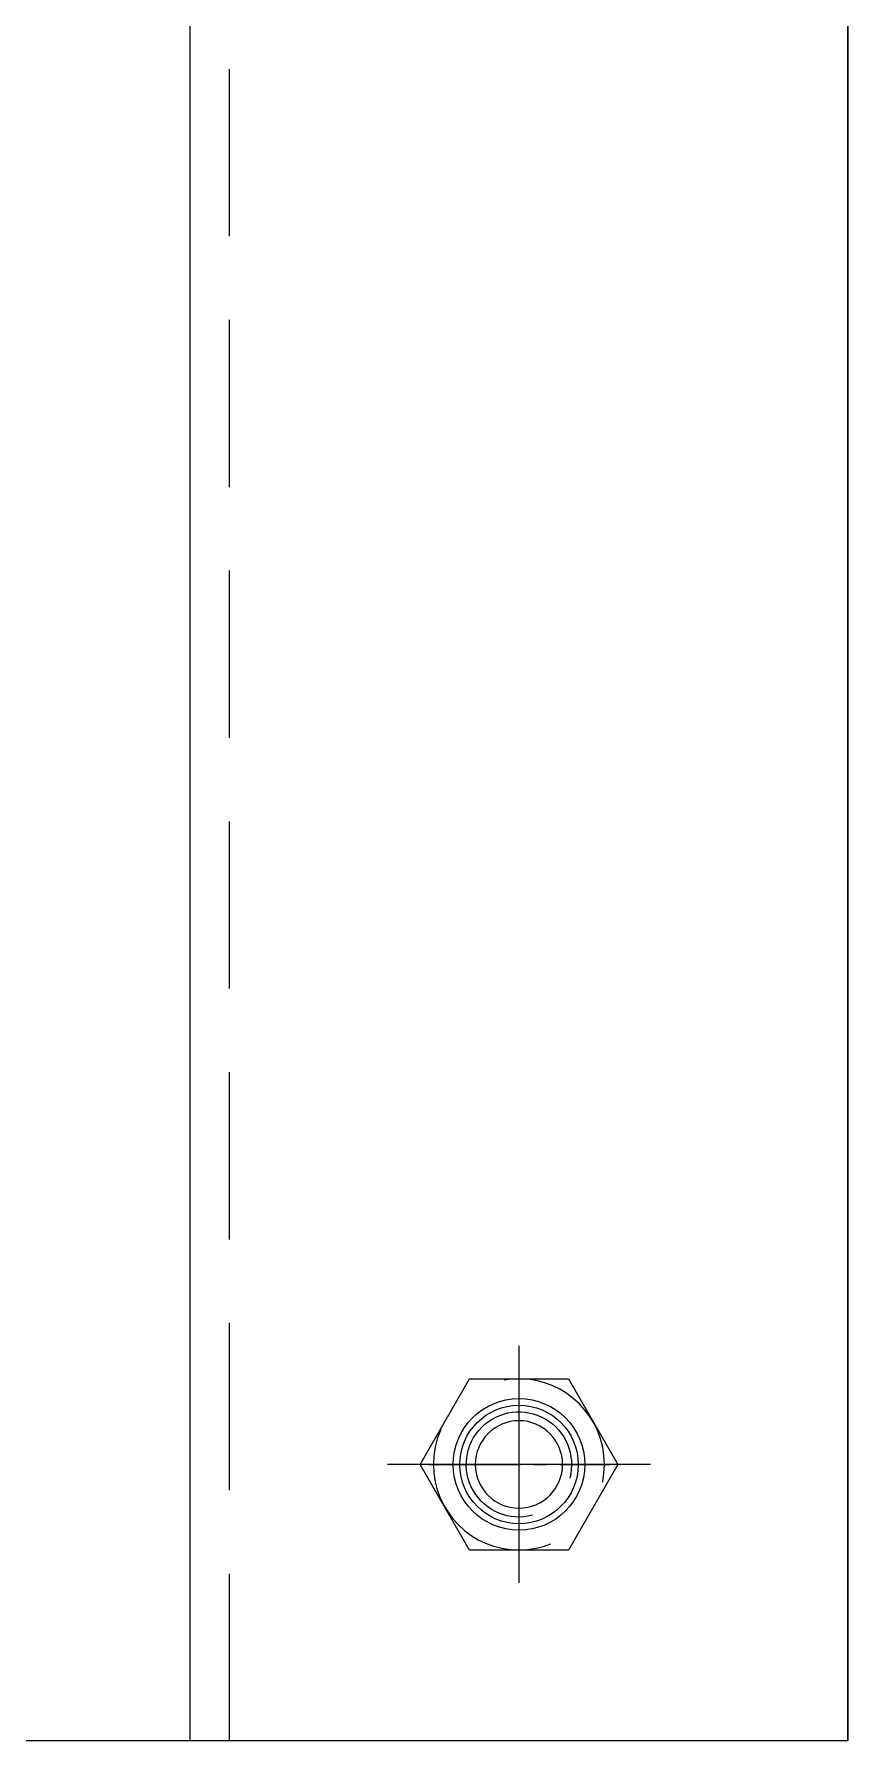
# Model space of a CAD drawing. Header units: millimetres. Extents: x 24815 to 37444, y -10619 to 6020.
# Drawn here: x 36191.7 to 36253.5, y 2215.3 to 2345 of the extents above; entities that cross this region are included whole.
import ezdxf

# ---------------------------------------------------------------- set-up
doc = ezdxf.new("R2010")
doc.units = ezdxf.units.MM
for name, pattern in [('CENTER', [50.8, 31.75, -6.35, 6.35, -6.35]), ('CENTER1', [10, 7, -1, 1, -1]), ('HIDDEN', [9.525, 6.35, -3.175]), ('HIDDENX2', [19.05, 12.7, -6.35])]:
    doc.linetypes.add(name, pattern=pattern)
for name, color, linetype in [('______', 7, 'Continuous'), ('CENTER', 1, 'CENTER'), ('HIDDEN', 2, 'HIDDEN'), ('THIN', 3, 'Continuous')]:
    doc.layers.add(name, color=color, linetype=linetype)

# ---------------------------------------------------------------- blocks, each defined once
blk = doc.blocks.new('TTYU')
at = {"color": 2, "linetype": 'HIDDENX2'}
blk.add_lwpolyline([(-49709.55, 19626.02), (-49702.04, 19626.02), (-49698.29, 19632.52), (-49702.04, 19639.02), (-49709.55, 19639.02), (-49713.3, 19632.52), (-49709.55, 19626.02)], dxfattribs=at)
blk.add_circle((-49705.79, 19632.52), 6.5, dxfattribs=at)
blk.add_circle((-49705.79, 19632.52), 3.32)
at = {"layer": 'CENTER'}
for p, q in [((-49705.79, 19641.52), (-49705.79, 19623.52)), ((-49715.8, 19632.52), (-49695.79, 19632.52))]:
    blk.add_line(p, q, dxfattribs=at)
at = {"layer": 'THIN'}
blk.add_arc((-49705.79, 19632.52), 4, 255, 195, dxfattribs=at)
blk = doc.blocks.new('i5thagdfvgsafadsfsdf')
at = {"color": 4}
for p, q in [((14462.22, 10039.27), (14462.22, 10529.27)), ((14512.22, 10039.27), (14512.22, 10529.27)), ((14512.22, 10039.27), (14462.22, 10039.27)), ((14512.22, 10039.27), (14462.22, 10039.27))]:
    blk.add_line(p, q, dxfattribs=at)
blk.add_circle((14487.22, 10060.27), 5, dxfattribs=at)
at = {"layer": 'HIDDEN', "color": 2, "linetype": 'HIDDENX2'}
blk.add_line((14465.22, 10039.27), (14465.22, 10529.27), dxfattribs=at)
at = {"extrusion": (0, 0, -1), "zscale": -1}
blk.add_blockref('TTYU', (35218.58, -9572.25), dxfattribs=at)
blk = doc.blocks.new('A$C6B021DFF')
at = {"layer": '______'}
blk.add_blockref('i5thagdfvgsafadsfsdf', (-13873.46, -9926.27), dxfattribs=at)
blk = doc.blocks.new('A$C4D457A5A')
at = {"color": 32}
for p, q in [((335, 21), (335, -189)), ((335, -189), (-25, -189))]:
    blk.add_line(p, q, dxfattribs=at)
at = {"color": 1, "linetype": 'CENTER1'}
for p, q in [((310, -174.89), (310, -161.11)), ((303.11, -168), (316.89, -168))]:
    blk.add_line(p, q, dxfattribs=at)
at = {"color": 32}
blk.add_circle((310, -168), 4.5, dxfattribs=at)

msp = doc.modelspace()

# ---------------------------------------------------------------- block references
for name, p in [('A$C6B021DFF', (35614.76773, 2102.31477)), ('A$C4D457A5A', (35918.52692, 2404.31477))]:
    msp.add_blockref(name, p)

doc.saveas('drawing.dxf')
